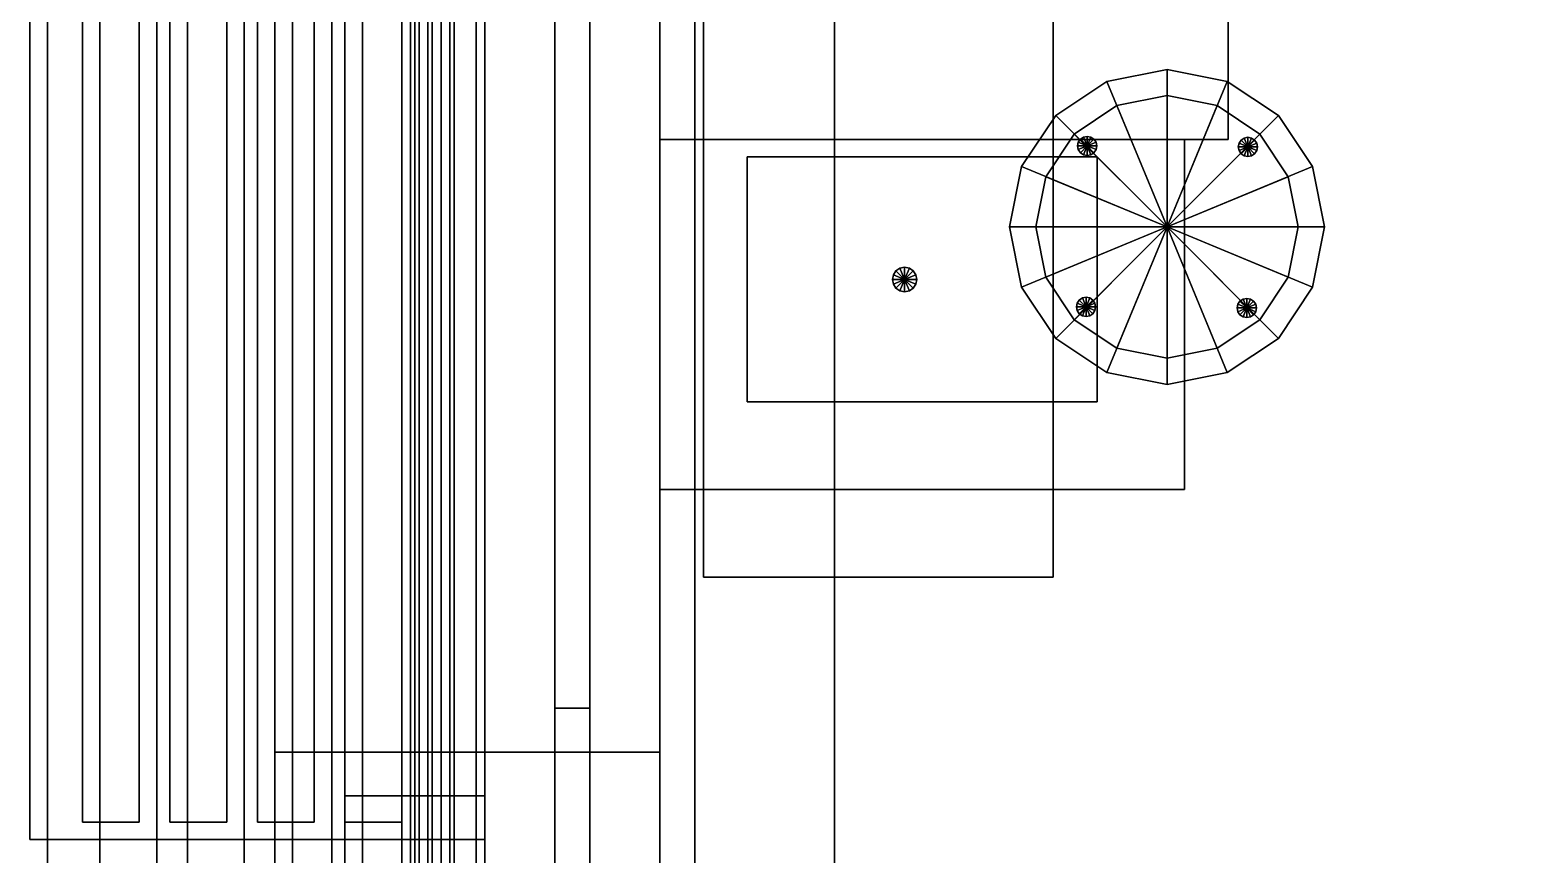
# Model space of a CAD drawing. Header units: millimetres. Extents: x -8000 to 18500, y -500 to 32500.
# Drawn here: x -520 to 1195, y 1882 to 2825 of the extents above; entities that cross this region are included whole.
import ezdxf

# ---------------------------------------------------------------- set-up
doc = ezdxf.new("R2010")
doc.units = ezdxf.units.MM
for name, color, linetype in [('3D-BARISTA-BAR', 7, 'Continuous'), ('3D-CANOPY', 7, 'Continuous'), ('3D-COLUMNS', 7, 'Continuous'), ('3D-FINISH', 7, 'Continuous'), ('3D-FURNITURE', 7, 'Continuous'), ('3D-GLAZING', 7, 'Continuous'), ('3D-LIGHTS', 7, 'Continuous'), ('3D-ROOF', 7, 'Continuous'), ('3D-SLABS', 7, 'Continuous'), ('3D-WALLS-EXTR', 7, 'Continuous')]:
    doc.layers.add(name, color=color, linetype=linetype)

msp = doc.modelspace()

# ---------------------------------------------------------------- linework, layer by layer
at = {"layer": '3D-BARISTA-BAR', "color": 7}
for points in [[(200, 2700, 600), (200, 3400, 600), (850, 3400, 600), (850, 2700, 600)], [(200, 2700, 600), (200, 2700, 1520), (200, 3400, 1520), (200, 3400, 600)], [(200, 2700, 1520), (850, 2700, 1520), (850, 3400, 1520), (200, 3400, 1520)], [(850, 2700, 600), (850, 3400, 600), (850, 3400, 1520), (850, 2700, 1520)], [(200, 2700, 600), (850, 2700, 600), (850, 2700, 1520), (200, 2700, 1520)], [(200, 2300, 600), (200, 2700, 600), (800, 2700, 600), (800, 2300, 600)], [(200, 2700, 600), (200, 2700, 1450), (800, 2700, 1450), (800, 2700, 600)], [(200, 2300, 600), (200, 2300, 1450), (200, 2700, 1450), (200, 2700, 600)], [(200, 2300, 1450), (800, 2300, 1450), (800, 2700, 1450), (200, 2700, 1450)], [(800, 2300, 600), (800, 2700, 600), (800, 2700, 1450), (800, 2300, 1450)], [(300, 2400, 1450), (300, 2680, 1450), (700, 2680, 1450), (700, 2400, 1450)], [(300, 2680, 1450), (300, 2680, 1470), (700, 2680, 1470), (700, 2680, 1450)], [(300, 2400, 1450), (300, 2400, 1470), (300, 2680, 1470), (300, 2680, 1450)], [(300, 2400, 1470), (700, 2400, 1470), (700, 2680, 1470), (300, 2680, 1470)], [(700, 2400, 1450), (700, 2680, 1450), (700, 2680, 1470), (700, 2400, 1470)], [(467.1, 2545.4, 1470), (466, 2540, 1470), (466, 2540, 1710), (467.1, 2545.4, 1710)], [(480, 2540, 1710), (467.1, 2545.4, 1710), (466, 2540, 1710), (480, 2540, 1710)], [(480, 2540, 1470), (466, 2540, 1470), (467.1, 2545.4, 1470), (480, 2540, 1470)], [(466, 2540, 1470), (467.1, 2534.6, 1470), (467.1, 2534.6, 1710), (466, 2540, 1710)], [(480, 2540, 1710), (466, 2540, 1710), (467.1, 2534.6, 1710), (480, 2540, 1710)], [(480, 2540, 1470), (467.1, 2534.6, 1470), (466, 2540, 1470), (480, 2540, 1470)], [(470.1, 2549.9, 1470), (467.1, 2545.4, 1470), (467.1, 2545.4, 1710), (470.1, 2549.9, 1710)], [(480, 2540, 1710), (470.1, 2549.9, 1710), (467.1, 2545.4, 1710), (480, 2540, 1710)], [(480, 2540, 1470), (467.1, 2545.4, 1470), (470.1, 2549.9, 1470), (480, 2540, 1470)], [(480, 2540, 1710), (467.1, 2534.6, 1710), (470.1, 2530.1, 1710), (480, 2540, 1710)], [(480, 2540, 1470), (470.1, 2530.1, 1470), (467.1, 2534.6, 1470), (480, 2540, 1470)], [(474.6, 2552.9, 1470), (470.1, 2549.9, 1470), (470.1, 2549.9, 1710), (474.6, 2552.9, 1710)], [(480, 2540, 1710), (474.6, 2552.9, 1710), (470.1, 2549.9, 1710), (480, 2540, 1710)], [(480, 2540, 1470), (470.1, 2549.9, 1470), (474.6, 2552.9, 1470), (480, 2540, 1470)], [(480, 2540, 1710), (470.1, 2530.1, 1710), (474.6, 2527.1, 1710), (480, 2540, 1710)], [(480, 2540, 1470), (474.6, 2527.1, 1470), (470.1, 2530.1, 1470), (480, 2540, 1470)], [(480, 2554, 1470), (474.6, 2552.9, 1470), (474.6, 2552.9, 1710), (480, 2554, 1710)], [(480, 2540, 1710), (480, 2554, 1710), (474.6, 2552.9, 1710), (480, 2540, 1710)], [(480, 2540, 1470), (474.6, 2552.9, 1470), (480, 2554, 1470), (480, 2540, 1470)], [(480, 2540, 1710), (474.6, 2527.1, 1710), (480, 2526, 1710), (480, 2540, 1710)], [(480, 2540, 1470), (480, 2526, 1470), (474.6, 2527.1, 1470), (480, 2540, 1470)], [(485.4, 2552.9, 1470), (480, 2554, 1470), (480, 2554, 1710), (485.4, 2552.9, 1710)], [(480, 2540, 1710), (485.4, 2552.9, 1710), (480, 2554, 1710), (480, 2540, 1710)], [(480, 2540, 1470), (480, 2554, 1470), (485.4, 2552.9, 1470), (480, 2540, 1470)], [(480, 2540, 1710), (489.9, 2549.9, 1710), (485.4, 2552.9, 1710), (480, 2540, 1710)], [(480, 2540, 1470), (485.4, 2552.9, 1470), (489.9, 2549.9, 1470), (480, 2540, 1470)], [(480, 2540, 1710), (492.9, 2545.4, 1710), (489.9, 2549.9, 1710), (480, 2540, 1710)], [(480, 2540, 1470), (489.9, 2549.9, 1470), (492.9, 2545.4, 1470), (480, 2540, 1470)], [(480, 2540, 1710), (494, 2540, 1710), (492.9, 2545.4, 1710), (480, 2540, 1710)], [(480, 2540, 1470), (492.9, 2545.4, 1470), (494, 2540, 1470), (480, 2540, 1470)], [(480, 2540, 1710), (480, 2526, 1710), (485.4, 2527.1, 1710), (480, 2540, 1710)], [(480, 2540, 1470), (485.4, 2527.1, 1470), (480, 2526, 1470), (480, 2540, 1470)], [(480, 2540, 1710), (485.4, 2527.1, 1710), (489.9, 2530.1, 1710), (480, 2540, 1710)], [(480, 2540, 1470), (489.9, 2530.1, 1470), (485.4, 2527.1, 1470), (480, 2540, 1470)], [(480, 2540, 1710), (489.9, 2530.1, 1710), (492.9, 2534.6, 1710), (480, 2540, 1710)], [(480, 2540, 1470), (492.9, 2534.6, 1470), (489.9, 2530.1, 1470), (480, 2540, 1470)], [(480, 2540, 1710), (492.9, 2534.6, 1710), (494, 2540, 1710), (480, 2540, 1710)], [(480, 2540, 1470), (494, 2540, 1470), (492.9, 2534.6, 1470), (480, 2540, 1470)], [(489.9, 2549.9, 1470), (485.4, 2552.9, 1470), (485.4, 2552.9, 1710), (489.9, 2549.9, 1710)], [(492.9, 2545.4, 1470), (489.9, 2549.9, 1470), (489.9, 2549.9, 1710), (492.9, 2545.4, 1710)], [(494, 2540, 1470), (492.9, 2545.4, 1470), (492.9, 2545.4, 1710), (494, 2540, 1710)], [(492.9, 2534.6, 1470), (494, 2540, 1470), (494, 2540, 1710), (492.9, 2534.6, 1710)], [(467.1, 2534.6, 1470), (470.1, 2530.1, 1470), (470.1, 2530.1, 1710), (467.1, 2534.6, 1710)], [(470.1, 2530.1, 1470), (474.6, 2527.1, 1470), (474.6, 2527.1, 1710), (470.1, 2530.1, 1710)], [(474.6, 2527.1, 1470), (480, 2526, 1470), (480, 2526, 1710), (474.6, 2527.1, 1710)], [(480, 2526, 1470), (485.4, 2527.1, 1470), (485.4, 2527.1, 1710), (480, 2526, 1710)], [(485.4, 2527.1, 1470), (489.9, 2530.1, 1470), (489.9, 2530.1, 1710), (485.4, 2527.1, 1710)], [(489.9, 2530.1, 1470), (492.9, 2534.6, 1470), (492.9, 2534.6, 1710), (489.9, 2530.1, 1710)], [(300, 2400, 1450), (700, 2400, 1450), (700, 2400, 1470), (300, 2400, 1470)], [(200, 2300, 600), (800, 2300, 600), (800, 2300, 1450), (200, 2300, 1450)]]:
    msp.add_3dface(points, dxfattribs=at)
at = {"layer": '3D-CANOPY', "color": 7}
for points in [[(-95, 0, 3750), (-95, 10000, 3750), (-80, 10000, 3750), (-80, 0, 3750)], [(-95, 0, 3750), (-95, 0, 3900), (-95, 10000, 3900), (-95, 10000, 3750)], [(-95, 0, 3900), (-80, 0, 3900), (-80, 10000, 3900), (-95, 10000, 3900)], [(-80, 0, 3700), (-80, 10000, 3700), (0, 10000, 3700), (0, 0, 3700)], [(-80, 0, 3700), (-80, 0, 3950), (-80, 10000, 3950), (-80, 10000, 3700)], [(-80, 0, 3950), (0, 0, 3950), (0, 10000, 3950), (-80, 10000, 3950)], [(-80, 0, 3750), (-80, 10000, 3750), (-80, 10000, 3900), (-80, 0, 3900)], [(0, 0, 3700), (0, 10000, 3700), (0, 10000, 3950), (0, 0, 3950)], [(-520, 1900, 6510), (-520, 8100, 6510), (0, 8100, 6510), (0, 1900, 6510)], [(-520, 1900, 6510), (-520, 1900, 6560), (-520, 8100, 6560), (-520, 8100, 6510)], [(-520, 1900, 6560), (0, 1900, 6560), (0, 8100, 6560), (-520, 8100, 6560)], [(0, 1900, 6510), (0, 8100, 6510), (0, 8100, 6560), (0, 1900, 6560)], [(-460, 1920, 6520), (-460, 8080, 6520), (-395, 8080, 6520), (-395, 1920, 6520)], [(-460, 1920, 6520), (-460, 1920, 6550), (-460, 8080, 6550), (-460, 8080, 6520)], [(-460, 1920, 6550), (-395, 1920, 6550), (-395, 8080, 6550), (-460, 8080, 6550)], [(-395, 1920, 6520), (-395, 8080, 6520), (-395, 8080, 6550), (-395, 1920, 6550)], [(-360, 1920, 6520), (-360, 8080, 6520), (-295, 8080, 6520), (-295, 1920, 6520)], [(-360, 1920, 6520), (-360, 1920, 6550), (-360, 8080, 6550), (-360, 8080, 6520)], [(-360, 1920, 6550), (-295, 1920, 6550), (-295, 8080, 6550), (-360, 8080, 6550)], [(-295, 1920, 6520), (-295, 8080, 6520), (-295, 8080, 6550), (-295, 1920, 6550)], [(-260, 1920, 6520), (-260, 8080, 6520), (-195, 8080, 6520), (-195, 1920, 6520)], [(-260, 1920, 6520), (-260, 1920, 6550), (-260, 8080, 6550), (-260, 8080, 6520)], [(-260, 1920, 6550), (-195, 1920, 6550), (-195, 8080, 6550), (-260, 8080, 6550)], [(-195, 1920, 6520), (-195, 8080, 6520), (-195, 8080, 6550), (-195, 1920, 6550)], [(-160, 1920, 6520), (-160, 8080, 6520), (-95, 8080, 6520), (-95, 1920, 6520)], [(-160, 1920, 6520), (-160, 1920, 6550), (-160, 8080, 6550), (-160, 8080, 6520)], [(-160, 1920, 6550), (-95, 1920, 6550), (-95, 8080, 6550), (-160, 8080, 6550)], [(-95, 1920, 6520), (-95, 8080, 6520), (-95, 8080, 6550), (-95, 1920, 6550)], [(-500, 1120, 3310), (-500, 4280, 3310), (0, 4280, 3310), (0, 1120, 3310)], [(-500, 1120, 3310), (-500, 1120, 3355), (-500, 4280, 3355), (-500, 4280, 3310)], [(-500, 1120, 3355), (0, 1120, 3355), (0, 4280, 3355), (-500, 4280, 3355)], [(0, 1120, 3310), (0, 4280, 3310), (0, 4280, 3355), (0, 1120, 3355)], [(-440, 1130, 3320), (-440, 4270, 3320), (-375, 4270, 3320), (-375, 1130, 3320)], [(-440, 1130, 3320), (-440, 1130, 3350), (-440, 4270, 3350), (-440, 4270, 3320)], [(-440, 1130, 3350), (-375, 1130, 3350), (-375, 4270, 3350), (-440, 4270, 3350)], [(-375, 1130, 3320), (-375, 4270, 3320), (-375, 4270, 3350), (-375, 1130, 3350)], [(-340, 1130, 3320), (-340, 4270, 3320), (-275, 4270, 3320), (-275, 1130, 3320)], [(-340, 1130, 3320), (-340, 1130, 3350), (-340, 4270, 3350), (-340, 4270, 3320)], [(-340, 1130, 3350), (-275, 1130, 3350), (-275, 4270, 3350), (-340, 4270, 3350)], [(-275, 1130, 3320), (-275, 4270, 3320), (-275, 4270, 3350), (-275, 1130, 3350)], [(-240, 1130, 3320), (-240, 4270, 3320), (-175, 4270, 3320), (-175, 1130, 3320)], [(-240, 1130, 3320), (-240, 1130, 3350), (-240, 4270, 3350), (-240, 4270, 3320)], [(-240, 1130, 3350), (-175, 1130, 3350), (-175, 4270, 3350), (-240, 4270, 3350)], [(-175, 1130, 3320), (-175, 4270, 3320), (-175, 4270, 3350), (-175, 1130, 3350)], [(-140, 1130, 3320), (-140, 4270, 3320), (-75, 4270, 3320), (-75, 1130, 3320)], [(-140, 1130, 3320), (-140, 1130, 3350), (-140, 4270, 3350), (-140, 4270, 3320)], [(-140, 1130, 3350), (-75, 1130, 3350), (-75, 4270, 3350), (-140, 4270, 3350)], [(-75, 1130, 3320), (-75, 4270, 3320), (-75, 4270, 3350), (-75, 1130, 3350)], [(-460, 1920, 6520), (-395, 1920, 6520), (-395, 1920, 6550), (-460, 1920, 6550)], [(-360, 1920, 6520), (-295, 1920, 6520), (-295, 1920, 6550), (-360, 1920, 6550)], [(-260, 1920, 6520), (-195, 1920, 6520), (-195, 1920, 6550), (-260, 1920, 6550)], [(-160, 1920, 6520), (-95, 1920, 6520), (-95, 1920, 6550), (-160, 1920, 6550)], [(-520, 1900, 6510), (0, 1900, 6510), (0, 1900, 6560), (-520, 1900, 6560)]]:
    msp.add_3dface(points, dxfattribs=at)
at = {"layer": '3D-COLUMNS', "color": 7}
for points in [[(0, 0, 3600), (0, 10000, 3600), (400, 10000, 3600), (400, 0, 3600)], [(0, 0, 3600), (0, 0, 3800), (0, 10000, 3800), (0, 10000, 3600)], [(0, 0, 3800), (400, 0, 3800), (400, 10000, 3800), (0, 10000, 3800)], [(400, 0, 3600), (400, 10000, 3600), (400, 10000, 3800), (400, 0, 3800)]]:
    msp.add_3dface(points, dxfattribs=at)
at = {"layer": '3D-FINISH', "color": 7}
for points in [[(200, 200, 590), (200, 9800, 590), (9800, 9800, 590), (9800, 200, 590)], [(200, 200, 590), (200, 200, 600), (200, 9800, 600), (200, 9800, 590)], [(200, 200, 600), (9800, 200, 600), (9800, 9800, 600), (200, 9800, 600)], [(200, 200, 3990), (200, 9800, 3990), (9800, 9800, 3990), (9800, 200, 3990)], [(200, 200, 3990), (200, 200, 4000), (200, 9800, 4000), (200, 9800, 3990)], [(200, 200, 4000), (9800, 200, 4000), (9800, 9800, 4000), (200, 9800, 4000)]]:
    msp.add_3dface(points, dxfattribs=at)
at = {"layer": '3D-FURNITURE', "color": 7}
for points in [[(250, 2200, 4710), (250, 6000, 4710), (650, 6000, 4710), (650, 2200, 4710)], [(250, 2200, 4710), (250, 2200, 4755), (250, 6000, 4755), (250, 6000, 4710)], [(250, 2200, 4755), (650, 2200, 4755), (650, 6000, 4755), (250, 6000, 4755)], [(650, 2200, 4710), (650, 6000, 4710), (650, 6000, 4755), (650, 2200, 4755)], [(780, 2780, 4650), (711.1, 2766.3, 4650), (711.1, 2766.3, 4695), (780, 2780, 4695)], [(780, 2600, 4695), (780, 2780, 4695), (711.1, 2766.3, 4695), (780, 2600, 4695)], [(780, 2600, 4650), (711.1, 2766.3, 4650), (780, 2780, 4650), (780, 2600, 4650)], [(848.9, 2766.3, 4650), (780, 2780, 4650), (780, 2780, 4695), (848.9, 2766.3, 4695)], [(780, 2600, 4695), (848.9, 2766.3, 4695), (780, 2780, 4695), (780, 2600, 4695)], [(780, 2600, 4650), (780, 2780, 4650), (848.9, 2766.3, 4650), (780, 2600, 4650)], [(711.1, 2766.3, 4650), (652.7, 2727.3, 4650), (652.7, 2727.3, 4695), (711.1, 2766.3, 4695)], [(780, 2600, 4695), (711.1, 2766.3, 4695), (652.7, 2727.3, 4695), (780, 2600, 4695)], [(780, 2600, 4650), (652.7, 2727.3, 4650), (711.1, 2766.3, 4650), (780, 2600, 4650)], [(780, 2600, 4695), (907.3, 2727.3, 4695), (848.9, 2766.3, 4695), (780, 2600, 4695)], [(780, 2600, 4650), (848.9, 2766.3, 4650), (907.3, 2727.3, 4650), (780, 2600, 4650)], [(907.3, 2727.3, 4650), (848.9, 2766.3, 4650), (848.9, 2766.3, 4695), (907.3, 2727.3, 4695)], [(780, 2750, 4260), (722.6, 2738.6, 4260), (722.6, 2738.6, 4275), (780, 2750, 4275)], [(780, 2600, 4275), (780, 2750, 4275), (722.6, 2738.6, 4275), (780, 2600, 4275)], [(780, 2600, 4260), (722.6, 2738.6, 4260), (780, 2750, 4260), (780, 2600, 4260)], [(837.4, 2738.6, 4260), (780, 2750, 4260), (780, 2750, 4275), (837.4, 2738.6, 4275)], [(780, 2600, 4275), (837.4, 2738.6, 4275), (780, 2750, 4275), (780, 2600, 4275)], [(780, 2600, 4260), (780, 2750, 4260), (837.4, 2738.6, 4260), (780, 2600, 4260)], [(652.7, 2727.3, 4650), (613.7, 2668.9, 4650), (613.7, 2668.9, 4695), (652.7, 2727.3, 4695)], [(780, 2600, 4695), (652.7, 2727.3, 4695), (613.7, 2668.9, 4695), (780, 2600, 4695)], [(780, 2600, 4650), (613.7, 2668.9, 4650), (652.7, 2727.3, 4650), (780, 2600, 4650)], [(722.6, 2738.6, 4260), (673.9, 2706.1, 4260), (673.9, 2706.1, 4275), (722.6, 2738.6, 4275)], [(780, 2600, 4275), (722.6, 2738.6, 4275), (673.9, 2706.1, 4275), (780, 2600, 4275)], [(780, 2600, 4260), (673.9, 2706.1, 4260), (722.6, 2738.6, 4260), (780, 2600, 4260)], [(780, 2600, 4275), (886.1, 2706.1, 4275), (837.4, 2738.6, 4275), (780, 2600, 4275)], [(780, 2600, 4260), (837.4, 2738.6, 4260), (886.1, 2706.1, 4260), (780, 2600, 4260)], [(780, 2600, 4695), (946.3, 2668.9, 4695), (907.3, 2727.3, 4695), (780, 2600, 4695)], [(780, 2600, 4650), (907.3, 2727.3, 4650), (946.3, 2668.9, 4650), (780, 2600, 4650)], [(886.1, 2706.1, 4260), (837.4, 2738.6, 4260), (837.4, 2738.6, 4275), (886.1, 2706.1, 4275)], [(946.3, 2668.9, 4650), (907.3, 2727.3, 4650), (907.3, 2727.3, 4695), (946.3, 2668.9, 4695)], [(673.9, 2706.1, 4260), (641.4, 2657.4, 4260), (641.4, 2657.4, 4275), (673.9, 2706.1, 4275)], [(780, 2600, 4275), (673.9, 2706.1, 4275), (641.4, 2657.4, 4275), (780, 2600, 4275)], [(780, 2600, 4260), (641.4, 2657.4, 4260), (673.9, 2706.1, 4260), (780, 2600, 4260)], [(678.5, 2696.7, 4000), (677.6, 2692.5, 4000), (677.6, 2692.5, 4650), (678.5, 2696.7, 4650)], [(688.6, 2692.5, 4650), (678.5, 2696.7, 4650), (677.6, 2692.5, 4650), (688.6, 2692.5, 4650)], [(688.6, 2692.5, 4000), (677.6, 2692.5, 4000), (678.5, 2696.7, 4000), (688.6, 2692.5, 4000)], [(680.9, 2700.3, 4000), (678.5, 2696.7, 4000), (678.5, 2696.7, 4650), (680.9, 2700.3, 4650)], [(688.6, 2692.5, 4650), (680.9, 2700.3, 4650), (678.5, 2696.7, 4650), (688.6, 2692.5, 4650)], [(688.6, 2692.5, 4000), (678.5, 2696.7, 4000), (680.9, 2700.3, 4000), (688.6, 2692.5, 4000)], [(684.4, 2702.7, 4000), (680.9, 2700.3, 4000), (680.9, 2700.3, 4650), (684.4, 2702.7, 4650)], [(688.6, 2692.5, 4650), (684.4, 2702.7, 4650), (680.9, 2700.3, 4650), (688.6, 2692.5, 4650)], [(688.6, 2692.5, 4000), (680.9, 2700.3, 4000), (684.4, 2702.7, 4000), (688.6, 2692.5, 4000)], [(688.6, 2703.5, 4000), (684.4, 2702.7, 4000), (684.4, 2702.7, 4650), (688.6, 2703.5, 4650)], [(688.6, 2692.5, 4650), (688.6, 2703.5, 4650), (684.4, 2702.7, 4650), (688.6, 2692.5, 4650)], [(688.6, 2692.5, 4000), (684.4, 2702.7, 4000), (688.6, 2703.5, 4000), (688.6, 2692.5, 4000)], [(692.9, 2702.7, 4000), (688.6, 2703.5, 4000), (688.6, 2703.5, 4650), (692.9, 2702.7, 4650)], [(688.6, 2692.5, 4650), (692.9, 2702.7, 4650), (688.6, 2703.5, 4650), (688.6, 2692.5, 4650)], [(688.6, 2692.5, 4000), (688.6, 2703.5, 4000), (692.9, 2702.7, 4000), (688.6, 2692.5, 4000)], [(688.6, 2692.5, 4650), (696.4, 2700.3, 4650), (692.9, 2702.7, 4650), (688.6, 2692.5, 4650)], [(688.6, 2692.5, 4000), (692.9, 2702.7, 4000), (696.4, 2700.3, 4000), (688.6, 2692.5, 4000)], [(688.6, 2692.5, 4650), (698.8, 2696.7, 4650), (696.4, 2700.3, 4650), (688.6, 2692.5, 4650)], [(688.6, 2692.5, 4000), (696.4, 2700.3, 4000), (698.8, 2696.7, 4000), (688.6, 2692.5, 4000)], [(688.6, 2692.5, 4650), (699.6, 2692.5, 4650), (698.8, 2696.7, 4650), (688.6, 2692.5, 4650)], [(688.6, 2692.5, 4000), (698.8, 2696.7, 4000), (699.6, 2692.5, 4000), (688.6, 2692.5, 4000)], [(696.4, 2700.3, 4000), (692.9, 2702.7, 4000), (692.9, 2702.7, 4650), (696.4, 2700.3, 4650)], [(698.8, 2696.7, 4000), (696.4, 2700.3, 4000), (696.4, 2700.3, 4650), (698.8, 2696.7, 4650)], [(699.6, 2692.5, 4000), (698.8, 2696.7, 4000), (698.8, 2696.7, 4650), (699.6, 2692.5, 4650)], [(780, 2600, 4275), (918.6, 2657.4, 4275), (886.1, 2706.1, 4275), (780, 2600, 4275)], [(780, 2600, 4260), (886.1, 2706.1, 4260), (918.6, 2657.4, 4260), (780, 2600, 4260)], [(862.3, 2695.6, 4000), (861.4, 2691.4, 4000), (861.4, 2691.4, 4650), (862.3, 2695.6, 4650)], [(872.4, 2691.4, 4650), (862.3, 2695.6, 4650), (861.4, 2691.4, 4650), (872.4, 2691.4, 4650)], [(872.4, 2691.4, 4000), (861.4, 2691.4, 4000), (862.3, 2695.6, 4000), (872.4, 2691.4, 4000)], [(864.6, 2699.2, 4000), (862.3, 2695.6, 4000), (862.3, 2695.6, 4650), (864.6, 2699.2, 4650)], [(872.4, 2691.4, 4650), (864.6, 2699.2, 4650), (862.3, 2695.6, 4650), (872.4, 2691.4, 4650)], [(872.4, 2691.4, 4000), (862.3, 2695.6, 4000), (864.6, 2699.2, 4000), (872.4, 2691.4, 4000)], [(868.2, 2701.6, 4000), (864.6, 2699.2, 4000), (864.6, 2699.2, 4650), (868.2, 2701.6, 4650)], [(872.4, 2691.4, 4650), (868.2, 2701.6, 4650), (864.6, 2699.2, 4650), (872.4, 2691.4, 4650)], [(872.4, 2691.4, 4000), (864.6, 2699.2, 4000), (868.2, 2701.6, 4000), (872.4, 2691.4, 4000)], [(872.4, 2702.4, 4000), (868.2, 2701.6, 4000), (868.2, 2701.6, 4650), (872.4, 2702.4, 4650)], [(872.4, 2691.4, 4650), (872.4, 2702.4, 4650), (868.2, 2701.6, 4650), (872.4, 2691.4, 4650)], [(872.4, 2691.4, 4000), (868.2, 2701.6, 4000), (872.4, 2702.4, 4000), (872.4, 2691.4, 4000)], [(876.6, 2701.6, 4000), (872.4, 2702.4, 4000), (872.4, 2702.4, 4650), (876.6, 2701.6, 4650)], [(872.4, 2691.4, 4650), (876.6, 2701.6, 4650), (872.4, 2702.4, 4650), (872.4, 2691.4, 4650)], [(872.4, 2691.4, 4000), (872.4, 2702.4, 4000), (876.6, 2701.6, 4000), (872.4, 2691.4, 4000)], [(872.4, 2691.4, 4650), (880.2, 2699.2, 4650), (876.6, 2701.6, 4650), (872.4, 2691.4, 4650)], [(872.4, 2691.4, 4000), (876.6, 2701.6, 4000), (880.2, 2699.2, 4000), (872.4, 2691.4, 4000)], [(872.4, 2691.4, 4650), (882.6, 2695.6, 4650), (880.2, 2699.2, 4650), (872.4, 2691.4, 4650)], [(872.4, 2691.4, 4000), (880.2, 2699.2, 4000), (882.6, 2695.6, 4000), (872.4, 2691.4, 4000)], [(872.4, 2691.4, 4650), (883.4, 2691.4, 4650), (882.6, 2695.6, 4650), (872.4, 2691.4, 4650)], [(872.4, 2691.4, 4000), (882.6, 2695.6, 4000), (883.4, 2691.4, 4000), (872.4, 2691.4, 4000)], [(880.2, 2699.2, 4000), (876.6, 2701.6, 4000), (876.6, 2701.6, 4650), (880.2, 2699.2, 4650)], [(882.6, 2695.6, 4000), (880.2, 2699.2, 4000), (880.2, 2699.2, 4650), (882.6, 2695.6, 4650)], [(883.4, 2691.4, 4000), (882.6, 2695.6, 4000), (882.6, 2695.6, 4650), (883.4, 2691.4, 4650)], [(918.6, 2657.4, 4260), (886.1, 2706.1, 4260), (886.1, 2706.1, 4275), (918.6, 2657.4, 4275)], [(677.6, 2692.5, 4000), (678.5, 2688.3, 4000), (678.5, 2688.3, 4650), (677.6, 2692.5, 4650)], [(688.6, 2692.5, 4650), (677.6, 2692.5, 4650), (678.5, 2688.3, 4650), (688.6, 2692.5, 4650)], [(688.6, 2692.5, 4000), (678.5, 2688.3, 4000), (677.6, 2692.5, 4000), (688.6, 2692.5, 4000)], [(688.6, 2692.5, 4650), (678.5, 2688.3, 4650), (680.9, 2684.7, 4650), (688.6, 2692.5, 4650)], [(688.6, 2692.5, 4000), (680.9, 2684.7, 4000), (678.5, 2688.3, 4000), (688.6, 2692.5, 4000)], [(678.5, 2688.3, 4000), (680.9, 2684.7, 4000), (680.9, 2684.7, 4650), (678.5, 2688.3, 4650)], [(688.6, 2692.5, 4650), (680.9, 2684.7, 4650), (684.4, 2682.3, 4650), (688.6, 2692.5, 4650)], [(688.6, 2692.5, 4000), (684.4, 2682.3, 4000), (680.9, 2684.7, 4000), (688.6, 2692.5, 4000)], [(680.9, 2684.7, 4000), (684.4, 2682.3, 4000), (684.4, 2682.3, 4650), (680.9, 2684.7, 4650)], [(688.6, 2692.5, 4650), (684.4, 2682.3, 4650), (688.6, 2681.5, 4650), (688.6, 2692.5, 4650)], [(688.6, 2692.5, 4000), (688.6, 2681.5, 4000), (684.4, 2682.3, 4000), (688.6, 2692.5, 4000)], [(684.4, 2682.3, 4000), (688.6, 2681.5, 4000), (688.6, 2681.5, 4650), (684.4, 2682.3, 4650)], [(688.6, 2692.5, 4650), (688.6, 2681.5, 4650), (692.9, 2682.3, 4650), (688.6, 2692.5, 4650)], [(688.6, 2692.5, 4000), (692.9, 2682.3, 4000), (688.6, 2681.5, 4000), (688.6, 2692.5, 4000)], [(688.6, 2692.5, 4650), (692.9, 2682.3, 4650), (696.4, 2684.7, 4650), (688.6, 2692.5, 4650)], [(688.6, 2692.5, 4000), (696.4, 2684.7, 4000), (692.9, 2682.3, 4000), (688.6, 2692.5, 4000)], [(688.6, 2692.5, 4650), (696.4, 2684.7, 4650), (698.8, 2688.3, 4650), (688.6, 2692.5, 4650)], [(688.6, 2692.5, 4000), (698.8, 2688.3, 4000), (696.4, 2684.7, 4000), (688.6, 2692.5, 4000)], [(688.6, 2692.5, 4650), (698.8, 2688.3, 4650), (699.6, 2692.5, 4650), (688.6, 2692.5, 4650)], [(688.6, 2692.5, 4000), (699.6, 2692.5, 4000), (698.8, 2688.3, 4000), (688.6, 2692.5, 4000)], [(688.6, 2681.5, 4000), (692.9, 2682.3, 4000), (692.9, 2682.3, 4650), (688.6, 2681.5, 4650)], [(692.9, 2682.3, 4000), (696.4, 2684.7, 4000), (696.4, 2684.7, 4650), (692.9, 2682.3, 4650)], [(696.4, 2684.7, 4000), (698.8, 2688.3, 4000), (698.8, 2688.3, 4650), (696.4, 2684.7, 4650)], [(698.8, 2688.3, 4000), (699.6, 2692.5, 4000), (699.6, 2692.5, 4650), (698.8, 2688.3, 4650)], [(861.4, 2691.4, 4000), (862.3, 2687.2, 4000), (862.3, 2687.2, 4650), (861.4, 2691.4, 4650)], [(872.4, 2691.4, 4650), (861.4, 2691.4, 4650), (862.3, 2687.2, 4650), (872.4, 2691.4, 4650)], [(872.4, 2691.4, 4000), (862.3, 2687.2, 4000), (861.4, 2691.4, 4000), (872.4, 2691.4, 4000)], [(872.4, 2691.4, 4650), (862.3, 2687.2, 4650), (864.6, 2683.6, 4650), (872.4, 2691.4, 4650)], [(872.4, 2691.4, 4000), (864.6, 2683.6, 4000), (862.3, 2687.2, 4000), (872.4, 2691.4, 4000)], [(862.3, 2687.2, 4000), (864.6, 2683.6, 4000), (864.6, 2683.6, 4650), (862.3, 2687.2, 4650)], [(872.4, 2691.4, 4650), (864.6, 2683.6, 4650), (868.2, 2681.3, 4650), (872.4, 2691.4, 4650)], [(872.4, 2691.4, 4000), (868.2, 2681.3, 4000), (864.6, 2683.6, 4000), (872.4, 2691.4, 4000)], [(864.6, 2683.6, 4000), (868.2, 2681.3, 4000), (868.2, 2681.3, 4650), (864.6, 2683.6, 4650)], [(872.4, 2691.4, 4650), (868.2, 2681.3, 4650), (872.4, 2680.4, 4650), (872.4, 2691.4, 4650)], [(872.4, 2691.4, 4000), (872.4, 2680.4, 4000), (868.2, 2681.3, 4000), (872.4, 2691.4, 4000)], [(868.2, 2681.3, 4000), (872.4, 2680.4, 4000), (872.4, 2680.4, 4650), (868.2, 2681.3, 4650)], [(872.4, 2691.4, 4650), (872.4, 2680.4, 4650), (876.6, 2681.3, 4650), (872.4, 2691.4, 4650)], [(872.4, 2691.4, 4000), (876.6, 2681.3, 4000), (872.4, 2680.4, 4000), (872.4, 2691.4, 4000)], [(872.4, 2691.4, 4650), (876.6, 2681.3, 4650), (880.2, 2683.6, 4650), (872.4, 2691.4, 4650)], [(872.4, 2691.4, 4000), (880.2, 2683.6, 4000), (876.6, 2681.3, 4000), (872.4, 2691.4, 4000)], [(872.4, 2691.4, 4650), (880.2, 2683.6, 4650), (882.6, 2687.2, 4650), (872.4, 2691.4, 4650)], [(872.4, 2691.4, 4000), (882.6, 2687.2, 4000), (880.2, 2683.6, 4000), (872.4, 2691.4, 4000)], [(872.4, 2691.4, 4650), (882.6, 2687.2, 4650), (883.4, 2691.4, 4650), (872.4, 2691.4, 4650)], [(872.4, 2691.4, 4000), (883.4, 2691.4, 4000), (882.6, 2687.2, 4000), (872.4, 2691.4, 4000)], [(872.4, 2680.4, 4000), (876.6, 2681.3, 4000), (876.6, 2681.3, 4650), (872.4, 2680.4, 4650)], [(876.6, 2681.3, 4000), (880.2, 2683.6, 4000), (880.2, 2683.6, 4650), (876.6, 2681.3, 4650)], [(880.2, 2683.6, 4000), (882.6, 2687.2, 4000), (882.6, 2687.2, 4650), (880.2, 2683.6, 4650)], [(882.6, 2687.2, 4000), (883.4, 2691.4, 4000), (883.4, 2691.4, 4650), (882.6, 2687.2, 4650)], [(613.7, 2668.9, 4650), (600, 2600, 4650), (600, 2600, 4695), (613.7, 2668.9, 4695)], [(780, 2600, 4695), (613.7, 2668.9, 4695), (600, 2600, 4695), (780, 2600, 4695)], [(780, 2600, 4650), (600, 2600, 4650), (613.7, 2668.9, 4650), (780, 2600, 4650)], [(780, 2600, 4695), (960, 2600, 4695), (946.3, 2668.9, 4695), (780, 2600, 4695)], [(780, 2600, 4650), (946.3, 2668.9, 4650), (960, 2600, 4650), (780, 2600, 4650)], [(960, 2600, 4650), (946.3, 2668.9, 4650), (946.3, 2668.9, 4695), (960, 2600, 4695)], [(641.4, 2657.4, 4260), (630, 2600, 4260), (630, 2600, 4275), (641.4, 2657.4, 4275)], [(780, 2600, 4275), (641.4, 2657.4, 4275), (630, 2600, 4275), (780, 2600, 4275)], [(780, 2600, 4260), (630, 2600, 4260), (641.4, 2657.4, 4260), (780, 2600, 4260)], [(780, 2600, 4275), (930, 2600, 4275), (918.6, 2657.4, 4275), (780, 2600, 4275)], [(780, 2600, 4260), (918.6, 2657.4, 4260), (930, 2600, 4260), (780, 2600, 4260)], [(930, 2600, 4260), (918.6, 2657.4, 4260), (918.6, 2657.4, 4275), (930, 2600, 4275)], [(600, 2600, 4650), (613.7, 2531.1, 4650), (613.7, 2531.1, 4695), (600, 2600, 4695)], [(780, 2600, 4695), (600, 2600, 4695), (613.7, 2531.1, 4695), (780, 2600, 4695)], [(780, 2600, 4650), (613.7, 2531.1, 4650), (600, 2600, 4650), (780, 2600, 4650)], [(780, 2600, 4695), (613.7, 2531.1, 4695), (652.7, 2472.7, 4695), (780, 2600, 4695)], [(780, 2600, 4650), (652.7, 2472.7, 4650), (613.7, 2531.1, 4650), (780, 2600, 4650)], [(630, 2600, 4260), (641.4, 2542.6, 4260), (641.4, 2542.6, 4275), (630, 2600, 4275)], [(780, 2600, 4275), (630, 2600, 4275), (641.4, 2542.6, 4275), (780, 2600, 4275)], [(780, 2600, 4260), (641.4, 2542.6, 4260), (630, 2600, 4260), (780, 2600, 4260)], [(780, 2600, 4275), (641.4, 2542.6, 4275), (673.9, 2493.9, 4275), (780, 2600, 4275)], [(780, 2600, 4260), (673.9, 2493.9, 4260), (641.4, 2542.6, 4260), (780, 2600, 4260)], [(780, 2600, 4695), (652.7, 2472.7, 4695), (711.1, 2433.7, 4695), (780, 2600, 4695)], [(780, 2600, 4650), (711.1, 2433.7, 4650), (652.7, 2472.7, 4650), (780, 2600, 4650)], [(780, 2600, 4275), (673.9, 2493.9, 4275), (722.6, 2461.4, 4275), (780, 2600, 4275)], [(780, 2600, 4260), (722.6, 2461.4, 4260), (673.9, 2493.9, 4260), (780, 2600, 4260)], [(780, 2600, 4695), (711.1, 2433.7, 4695), (780, 2420, 4695), (780, 2600, 4695)], [(780, 2600, 4650), (780, 2420, 4650), (711.1, 2433.7, 4650), (780, 2600, 4650)], [(780, 2600, 4275), (722.6, 2461.4, 4275), (780, 2450, 4275), (780, 2600, 4275)], [(780, 2600, 4260), (780, 2450, 4260), (722.6, 2461.4, 4260), (780, 2600, 4260)], [(780, 2600, 4275), (780, 2450, 4275), (837.4, 2461.4, 4275), (780, 2600, 4275)], [(780, 2600, 4260), (837.4, 2461.4, 4260), (780, 2450, 4260), (780, 2600, 4260)], [(780, 2600, 4275), (837.4, 2461.4, 4275), (886.1, 2493.9, 4275), (780, 2600, 4275)], [(780, 2600, 4260), (886.1, 2493.9, 4260), (837.4, 2461.4, 4260), (780, 2600, 4260)], [(780, 2600, 4275), (886.1, 2493.9, 4275), (918.6, 2542.6, 4275), (780, 2600, 4275)], [(780, 2600, 4260), (918.6, 2542.6, 4260), (886.1, 2493.9, 4260), (780, 2600, 4260)], [(780, 2600, 4275), (918.6, 2542.6, 4275), (930, 2600, 4275), (780, 2600, 4275)], [(780, 2600, 4260), (930, 2600, 4260), (918.6, 2542.6, 4260), (780, 2600, 4260)], [(780, 2600, 4695), (780, 2420, 4695), (848.9, 2433.7, 4695), (780, 2600, 4695)], [(780, 2600, 4650), (848.9, 2433.7, 4650), (780, 2420, 4650), (780, 2600, 4650)], [(780, 2600, 4695), (848.9, 2433.7, 4695), (907.3, 2472.7, 4695), (780, 2600, 4695)], [(780, 2600, 4650), (907.3, 2472.7, 4650), (848.9, 2433.7, 4650), (780, 2600, 4650)], [(780, 2600, 4695), (907.3, 2472.7, 4695), (946.3, 2531.1, 4695), (780, 2600, 4695)], [(780, 2600, 4650), (946.3, 2531.1, 4650), (907.3, 2472.7, 4650), (780, 2600, 4650)], [(780, 2600, 4695), (946.3, 2531.1, 4695), (960, 2600, 4695), (780, 2600, 4695)], [(780, 2600, 4650), (960, 2600, 4650), (946.3, 2531.1, 4650), (780, 2600, 4650)], [(918.6, 2542.6, 4260), (930, 2600, 4260), (930, 2600, 4275), (918.6, 2542.6, 4275)], [(946.3, 2531.1, 4650), (960, 2600, 4650), (960, 2600, 4695), (946.3, 2531.1, 4695)], [(641.4, 2542.6, 4260), (673.9, 2493.9, 4260), (673.9, 2493.9, 4275), (641.4, 2542.6, 4275)], [(886.1, 2493.9, 4260), (918.6, 2542.6, 4260), (918.6, 2542.6, 4275), (886.1, 2493.9, 4275)], [(613.7, 2531.1, 4650), (652.7, 2472.7, 4650), (652.7, 2472.7, 4695), (613.7, 2531.1, 4695)], [(907.3, 2472.7, 4650), (946.3, 2531.1, 4650), (946.3, 2531.1, 4695), (907.3, 2472.7, 4695)], [(677.3, 2512.9, 4000), (676.4, 2508.7, 4000), (676.4, 2508.7, 4650), (677.3, 2512.9, 4650)], [(687.4, 2508.7, 4650), (677.3, 2512.9, 4650), (676.4, 2508.7, 4650), (687.4, 2508.7, 4650)], [(687.4, 2508.7, 4000), (676.4, 2508.7, 4000), (677.3, 2512.9, 4000), (687.4, 2508.7, 4000)], [(676.4, 2508.7, 4000), (677.3, 2504.5, 4000), (677.3, 2504.5, 4650), (676.4, 2508.7, 4650)], [(687.4, 2508.7, 4650), (676.4, 2508.7, 4650), (677.3, 2504.5, 4650), (687.4, 2508.7, 4650)], [(687.4, 2508.7, 4000), (677.3, 2504.5, 4000), (676.4, 2508.7, 4000), (687.4, 2508.7, 4000)], [(679.7, 2516.5, 4000), (677.3, 2512.9, 4000), (677.3, 2512.9, 4650), (679.7, 2516.5, 4650)], [(687.4, 2508.7, 4650), (679.7, 2516.5, 4650), (677.3, 2512.9, 4650), (687.4, 2508.7, 4650)], [(687.4, 2508.7, 4000), (677.3, 2512.9, 4000), (679.7, 2516.5, 4000), (687.4, 2508.7, 4000)], [(687.4, 2508.7, 4650), (677.3, 2504.5, 4650), (679.7, 2500.9, 4650), (687.4, 2508.7, 4650)], [(687.4, 2508.7, 4000), (679.7, 2500.9, 4000), (677.3, 2504.5, 4000), (687.4, 2508.7, 4000)], [(677.3, 2504.5, 4000), (679.7, 2500.9, 4000), (679.7, 2500.9, 4650), (677.3, 2504.5, 4650)], [(683.2, 2518.9, 4000), (679.7, 2516.5, 4000), (679.7, 2516.5, 4650), (683.2, 2518.9, 4650)], [(687.4, 2508.7, 4650), (683.2, 2518.9, 4650), (679.7, 2516.5, 4650), (687.4, 2508.7, 4650)], [(687.4, 2508.7, 4000), (679.7, 2516.5, 4000), (683.2, 2518.9, 4000), (687.4, 2508.7, 4000)], [(687.4, 2508.7, 4650), (679.7, 2500.9, 4650), (683.2, 2498.6, 4650), (687.4, 2508.7, 4650)], [(687.4, 2508.7, 4000), (683.2, 2498.6, 4000), (679.7, 2500.9, 4000), (687.4, 2508.7, 4000)], [(687.4, 2519.7, 4000), (683.2, 2518.9, 4000), (683.2, 2518.9, 4650), (687.4, 2519.7, 4650)], [(687.4, 2508.7, 4650), (687.4, 2519.7, 4650), (683.2, 2518.9, 4650), (687.4, 2508.7, 4650)], [(687.4, 2508.7, 4000), (683.2, 2518.9, 4000), (687.4, 2519.7, 4000), (687.4, 2508.7, 4000)], [(687.4, 2508.7, 4650), (683.2, 2498.6, 4650), (687.4, 2497.7, 4650), (687.4, 2508.7, 4650)], [(687.4, 2508.7, 4000), (687.4, 2497.7, 4000), (683.2, 2498.6, 4000), (687.4, 2508.7, 4000)], [(691.6, 2518.9, 4000), (687.4, 2519.7, 4000), (687.4, 2519.7, 4650), (691.6, 2518.9, 4650)], [(687.4, 2508.7, 4650), (691.6, 2518.9, 4650), (687.4, 2519.7, 4650), (687.4, 2508.7, 4650)], [(687.4, 2508.7, 4000), (687.4, 2519.7, 4000), (691.6, 2518.9, 4000), (687.4, 2508.7, 4000)], [(687.4, 2508.7, 4650), (695.2, 2516.5, 4650), (691.6, 2518.9, 4650), (687.4, 2508.7, 4650)], [(687.4, 2508.7, 4000), (691.6, 2518.9, 4000), (695.2, 2516.5, 4000), (687.4, 2508.7, 4000)], [(687.4, 2508.7, 4650), (697.6, 2512.9, 4650), (695.2, 2516.5, 4650), (687.4, 2508.7, 4650)], [(687.4, 2508.7, 4000), (695.2, 2516.5, 4000), (697.6, 2512.9, 4000), (687.4, 2508.7, 4000)], [(687.4, 2508.7, 4650), (698.4, 2508.7, 4650), (697.6, 2512.9, 4650), (687.4, 2508.7, 4650)], [(687.4, 2508.7, 4000), (697.6, 2512.9, 4000), (698.4, 2508.7, 4000), (687.4, 2508.7, 4000)], [(687.4, 2508.7, 4650), (687.4, 2497.7, 4650), (691.6, 2498.6, 4650), (687.4, 2508.7, 4650)], [(687.4, 2508.7, 4000), (691.6, 2498.6, 4000), (687.4, 2497.7, 4000), (687.4, 2508.7, 4000)], [(687.4, 2508.7, 4650), (691.6, 2498.6, 4650), (695.2, 2500.9, 4650), (687.4, 2508.7, 4650)], [(687.4, 2508.7, 4000), (695.2, 2500.9, 4000), (691.6, 2498.6, 4000), (687.4, 2508.7, 4000)], [(687.4, 2508.7, 4650), (695.2, 2500.9, 4650), (697.6, 2504.5, 4650), (687.4, 2508.7, 4650)], [(687.4, 2508.7, 4000), (697.6, 2504.5, 4000), (695.2, 2500.9, 4000), (687.4, 2508.7, 4000)], [(687.4, 2508.7, 4650), (697.6, 2504.5, 4650), (698.4, 2508.7, 4650), (687.4, 2508.7, 4650)], [(687.4, 2508.7, 4000), (698.4, 2508.7, 4000), (697.6, 2504.5, 4000), (687.4, 2508.7, 4000)], [(695.2, 2516.5, 4000), (691.6, 2518.9, 4000), (691.6, 2518.9, 4650), (695.2, 2516.5, 4650)], [(697.6, 2512.9, 4000), (695.2, 2516.5, 4000), (695.2, 2516.5, 4650), (697.6, 2512.9, 4650)], [(695.2, 2500.9, 4000), (697.6, 2504.5, 4000), (697.6, 2504.5, 4650), (695.2, 2500.9, 4650)], [(698.4, 2508.7, 4000), (697.6, 2512.9, 4000), (697.6, 2512.9, 4650), (698.4, 2508.7, 4650)], [(697.6, 2504.5, 4000), (698.4, 2508.7, 4000), (698.4, 2508.7, 4650), (697.6, 2504.5, 4650)], [(861, 2511.6, 4000), (860.2, 2507.4, 4000), (860.2, 2507.4, 4650), (861, 2511.6, 4650)], [(871.2, 2507.4, 4650), (861, 2511.6, 4650), (860.2, 2507.4, 4650), (871.2, 2507.4, 4650)], [(871.2, 2507.4, 4000), (860.2, 2507.4, 4000), (861, 2511.6, 4000), (871.2, 2507.4, 4000)], [(860.2, 2507.4, 4000), (861, 2503.2, 4000), (861, 2503.2, 4650), (860.2, 2507.4, 4650)], [(871.2, 2507.4, 4650), (860.2, 2507.4, 4650), (861, 2503.2, 4650), (871.2, 2507.4, 4650)], [(871.2, 2507.4, 4000), (861, 2503.2, 4000), (860.2, 2507.4, 4000), (871.2, 2507.4, 4000)], [(863.4, 2515.1, 4000), (861, 2511.6, 4000), (861, 2511.6, 4650), (863.4, 2515.1, 4650)], [(871.2, 2507.4, 4650), (863.4, 2515.1, 4650), (861, 2511.6, 4650), (871.2, 2507.4, 4650)], [(871.2, 2507.4, 4000), (861, 2511.6, 4000), (863.4, 2515.1, 4000), (871.2, 2507.4, 4000)], [(871.2, 2507.4, 4650), (861, 2503.2, 4650), (863.4, 2499.6, 4650), (871.2, 2507.4, 4650)], [(871.2, 2507.4, 4000), (863.4, 2499.6, 4000), (861, 2503.2, 4000), (871.2, 2507.4, 4000)], [(867, 2517.5, 4000), (863.4, 2515.1, 4000), (863.4, 2515.1, 4650), (867, 2517.5, 4650)], [(871.2, 2507.4, 4650), (867, 2517.5, 4650), (863.4, 2515.1, 4650), (871.2, 2507.4, 4650)], [(871.2, 2507.4, 4000), (863.4, 2515.1, 4000), (867, 2517.5, 4000), (871.2, 2507.4, 4000)], [(871.2, 2507.4, 4650), (863.4, 2499.6, 4650), (867, 2497.2, 4650), (871.2, 2507.4, 4650)], [(871.2, 2507.4, 4000), (867, 2497.2, 4000), (863.4, 2499.6, 4000), (871.2, 2507.4, 4000)], [(871.2, 2518.4, 4000), (867, 2517.5, 4000), (867, 2517.5, 4650), (871.2, 2518.4, 4650)], [(871.2, 2507.4, 4650), (871.2, 2518.4, 4650), (867, 2517.5, 4650), (871.2, 2507.4, 4650)], [(871.2, 2507.4, 4000), (867, 2517.5, 4000), (871.2, 2518.4, 4000), (871.2, 2507.4, 4000)], [(871.2, 2507.4, 4650), (867, 2497.2, 4650), (871.2, 2496.4, 4650), (871.2, 2507.4, 4650)], [(871.2, 2507.4, 4000), (871.2, 2496.4, 4000), (867, 2497.2, 4000), (871.2, 2507.4, 4000)], [(875.4, 2517.5, 4000), (871.2, 2518.4, 4000), (871.2, 2518.4, 4650), (875.4, 2517.5, 4650)], [(871.2, 2507.4, 4650), (875.4, 2517.5, 4650), (871.2, 2518.4, 4650), (871.2, 2507.4, 4650)], [(871.2, 2507.4, 4000), (871.2, 2518.4, 4000), (875.4, 2517.5, 4000), (871.2, 2507.4, 4000)], [(871.2, 2507.4, 4650), (879, 2515.1, 4650), (875.4, 2517.5, 4650), (871.2, 2507.4, 4650)], [(871.2, 2507.4, 4000), (875.4, 2517.5, 4000), (879, 2515.1, 4000), (871.2, 2507.4, 4000)], [(871.2, 2507.4, 4650), (881.4, 2511.6, 4650), (879, 2515.1, 4650), (871.2, 2507.4, 4650)], [(871.2, 2507.4, 4000), (879, 2515.1, 4000), (881.4, 2511.6, 4000), (871.2, 2507.4, 4000)], [(871.2, 2507.4, 4650), (882.2, 2507.4, 4650), (881.4, 2511.6, 4650), (871.2, 2507.4, 4650)], [(871.2, 2507.4, 4000), (881.4, 2511.6, 4000), (882.2, 2507.4, 4000), (871.2, 2507.4, 4000)], [(871.2, 2507.4, 4650), (871.2, 2496.4, 4650), (875.4, 2497.2, 4650), (871.2, 2507.4, 4650)], [(871.2, 2507.4, 4000), (875.4, 2497.2, 4000), (871.2, 2496.4, 4000), (871.2, 2507.4, 4000)], [(871.2, 2507.4, 4650), (875.4, 2497.2, 4650), (879, 2499.6, 4650), (871.2, 2507.4, 4650)], [(871.2, 2507.4, 4000), (879, 2499.6, 4000), (875.4, 2497.2, 4000), (871.2, 2507.4, 4000)], [(871.2, 2507.4, 4650), (879, 2499.6, 4650), (881.4, 2503.2, 4650), (871.2, 2507.4, 4650)], [(871.2, 2507.4, 4000), (881.4, 2503.2, 4000), (879, 2499.6, 4000), (871.2, 2507.4, 4000)], [(871.2, 2507.4, 4650), (881.4, 2503.2, 4650), (882.2, 2507.4, 4650), (871.2, 2507.4, 4650)], [(871.2, 2507.4, 4000), (882.2, 2507.4, 4000), (881.4, 2503.2, 4000), (871.2, 2507.4, 4000)], [(879, 2515.1, 4000), (875.4, 2517.5, 4000), (875.4, 2517.5, 4650), (879, 2515.1, 4650)], [(881.4, 2511.6, 4000), (879, 2515.1, 4000), (879, 2515.1, 4650), (881.4, 2511.6, 4650)], [(882.2, 2507.4, 4000), (881.4, 2511.6, 4000), (881.4, 2511.6, 4650), (882.2, 2507.4, 4650)], [(881.4, 2503.2, 4000), (882.2, 2507.4, 4000), (882.2, 2507.4, 4650), (881.4, 2503.2, 4650)], [(673.9, 2493.9, 4260), (722.6, 2461.4, 4260), (722.6, 2461.4, 4275), (673.9, 2493.9, 4275)], [(679.7, 2500.9, 4000), (683.2, 2498.6, 4000), (683.2, 2498.6, 4650), (679.7, 2500.9, 4650)], [(683.2, 2498.6, 4000), (687.4, 2497.7, 4000), (687.4, 2497.7, 4650), (683.2, 2498.6, 4650)], [(687.4, 2497.7, 4000), (691.6, 2498.6, 4000), (691.6, 2498.6, 4650), (687.4, 2497.7, 4650)], [(691.6, 2498.6, 4000), (695.2, 2500.9, 4000), (695.2, 2500.9, 4650), (691.6, 2498.6, 4650)], [(837.4, 2461.4, 4260), (886.1, 2493.9, 4260), (886.1, 2493.9, 4275), (837.4, 2461.4, 4275)], [(861, 2503.2, 4000), (863.4, 2499.6, 4000), (863.4, 2499.6, 4650), (861, 2503.2, 4650)], [(863.4, 2499.6, 4000), (867, 2497.2, 4000), (867, 2497.2, 4650), (863.4, 2499.6, 4650)], [(867, 2497.2, 4000), (871.2, 2496.4, 4000), (871.2, 2496.4, 4650), (867, 2497.2, 4650)], [(871.2, 2496.4, 4000), (875.4, 2497.2, 4000), (875.4, 2497.2, 4650), (871.2, 2496.4, 4650)], [(875.4, 2497.2, 4000), (879, 2499.6, 4000), (879, 2499.6, 4650), (875.4, 2497.2, 4650)], [(879, 2499.6, 4000), (881.4, 2503.2, 4000), (881.4, 2503.2, 4650), (879, 2499.6, 4650)], [(652.7, 2472.7, 4650), (711.1, 2433.7, 4650), (711.1, 2433.7, 4695), (652.7, 2472.7, 4695)], [(848.9, 2433.7, 4650), (907.3, 2472.7, 4650), (907.3, 2472.7, 4695), (848.9, 2433.7, 4695)], [(722.6, 2461.4, 4260), (780, 2450, 4260), (780, 2450, 4275), (722.6, 2461.4, 4275)], [(780, 2450, 4260), (837.4, 2461.4, 4260), (837.4, 2461.4, 4275), (780, 2450, 4275)], [(711.1, 2433.7, 4650), (780, 2420, 4650), (780, 2420, 4695), (711.1, 2433.7, 4695)], [(780, 2420, 4650), (848.9, 2433.7, 4650), (848.9, 2433.7, 4695), (780, 2420, 4695)], [(250, 2200, 4710), (650, 2200, 4710), (650, 2200, 4755), (250, 2200, 4755)]]:
    msp.add_3dface(points, dxfattribs=at)
at = {"layer": '3D-GLAZING', "color": 7}
for points in [[(80, 2050, 4700), (80, 7950, 4700), (120, 7950, 4700), (120, 2050, 4700)], [(80, 2050, 4700), (80, 2050, 6500), (80, 7950, 6500), (80, 7950, 4700)], [(80, 2050, 6500), (120, 2050, 6500), (120, 7950, 6500), (80, 7950, 6500)], [(120, 2050, 4700), (120, 7950, 4700), (120, 7950, 6500), (120, 2050, 6500)], [(80, 1240, 1500), (80, 4160, 1500), (120, 4160, 1500), (120, 1240, 1500)], [(80, 1240, 1500), (80, 1240, 3300), (80, 4160, 3300), (80, 4160, 1500)], [(80, 1240, 3300), (120, 1240, 3300), (120, 4160, 3300), (80, 4160, 3300)], [(120, 1240, 1500), (120, 4160, 1500), (120, 4160, 3300), (120, 1240, 3300)], [(80, 2050, 4700), (120, 2050, 4700), (120, 2050, 6500), (80, 2050, 6500)]]:
    msp.add_3dface(points, dxfattribs=at)
at = {"layer": '3D-LIGHTS', "color": 7}
for points in [[(-85, 0, 3690), (-85, 10000, 3690), (-65, 10000, 3690), (-65, 0, 3690)], [(-85, 0, 3690), (-85, 0, 3705), (-85, 10000, 3705), (-85, 10000, 3690)], [(-85, 0, 3705), (-65, 0, 3705), (-65, 10000, 3705), (-85, 10000, 3705)], [(-65, 0, 3690), (-65, 10000, 3690), (-65, 10000, 3705), (-65, 0, 3705)]]:
    msp.add_3dface(points, dxfattribs=at)
at = {"layer": '3D-ROOF', "color": 7}
for points in [[(-40, -40, 7780), (-40, 10040, 7780), (240, 10040, 7780), (240, -40, 7780)], [(-40, -40, 7780), (-40, -40, 7830), (-40, 10040, 7830), (-40, 10040, 7780)], [(-40, -40, 7830), (240, -40, 7830), (240, 10040, 7830), (-40, 10040, 7830)], [(240, -40, 7780), (240, 10040, 7780), (240, 10040, 7830), (240, -40, 7830)], [(-50, 0, 7200), (-50, 10000, 7200), (-10, 10000, 7200), (-10, 0, 7200)], [(-50, 0, 7200), (-50, 0, 7420), (-50, 10000, 7420), (-50, 10000, 7200)], [(-50, 0, 7420), (-10, 0, 7420), (-10, 10000, 7420), (-50, 10000, 7420)], [(-10, 0, 7200), (-10, 10000, 7200), (-10, 10000, 7420), (-10, 0, 7420)], [(0, 0, 7000), (0, 10000, 7000), (10000, 10000, 7000), (10000, 0, 7000)], [(0, 0, 7000), (0, 0, 7200), (0, 10000, 7200), (0, 10000, 7000)], [(0, 0, 7200), (10000, 0, 7200), (10000, 10000, 7200), (0, 10000, 7200)], [(0, 200, 7200), (0, 9800, 7200), (200, 9800, 7200), (200, 200, 7200)], [(0, 200, 7200), (0, 200, 7800), (0, 9800, 7800), (0, 9800, 7200)], [(0, 200, 7800), (200, 200, 7800), (200, 9800, 7800), (0, 9800, 7800)], [(200, 200, 7200), (200, 9800, 7200), (200, 9800, 7800), (200, 200, 7800)]]:
    msp.add_3dface(points, dxfattribs=at)
at = {"layer": '3D-SLABS', "color": 7}
for points in [[(0, 0), (0, 10000), (10000, 10000), (10000, 0)], [(0, 0), (0, 0, 600), (0, 10000, 600), (0, 10000)], [(0, 0, 600), (10000, 0, 600), (10000, 10000, 600), (0, 10000, 600)], [(0, 0, 3800), (0, 4000, 3800), (10000, 4000, 3800), (10000, 0, 3800)], [(0, 0, 3800), (0, 0, 4000), (0, 4000, 4000), (0, 4000, 3800)], [(0, 0, 4000), (10000, 0, 4000), (10000, 4000, 4000), (0, 4000, 4000)]]:
    msp.add_3dface(points, dxfattribs=at)
at = {"layer": '3D-WALLS-EXTR', "color": 7}
for points in [[(-60, -50, 570), (-60, 10050, 570), (0, 10050, 570), (0, -50, 570)], [(-60, -50, 570), (-60, -50, 610), (-60, 10050, 610), (-60, 10050, 570)], [(-60, -50, 610), (0, -50, 610), (0, 10050, 610), (-60, 10050, 610)], [(0, -50, 570), (0, 10050, 570), (0, 10050, 610), (0, -50, 610)], [(-35, 0), (-35, 10000), (0, 10000), (0, 0)], [(-35, 0), (-35, 0, 600), (-35, 10000, 600), (-35, 10000)], [(-35, 0, 600), (0, 0, 600), (0, 10000, 600), (-35, 10000, 600)], [(0, 0), (0, 10000), (0, 10000, 600), (0, 0, 600)], [(-240, 2000, 6450), (-240, 8000, 6450), (0, 8000, 6450), (0, 2000, 6450)], [(-240, 2000, 6450), (-240, 2000, 6510), (-240, 8000, 6510), (-240, 8000, 6450)], [(-240, 2000, 6510), (0, 2000, 6510), (0, 8000, 6510), (-240, 8000, 6510)], [(-160, 2000, 4000), (-160, 8000, 4000), (0, 8000, 4000), (0, 2000, 4000)], [(-160, 2000, 4000), (-160, 2000, 4050), (-160, 8000, 4050), (-160, 8000, 4000)], [(-160, 2000, 4050), (0, 2000, 4050), (0, 8000, 4050), (-160, 8000, 4050)], [(0, 2000, 4000), (0, 8000, 4000), (200, 8000, 4000), (200, 2000, 4000)], [(0, 2000, 4000), (0, 2000, 4700), (0, 8000, 4700), (0, 8000, 4000)], [(0, 2000, 4700), (200, 2000, 4700), (200, 8000, 4700), (0, 8000, 4700)], [(0, 2000, 6500), (0, 8000, 6500), (200, 8000, 6500), (200, 2000, 6500)], [(0, 2000, 6500), (0, 2000, 7000), (0, 8000, 7000), (0, 8000, 6500)], [(0, 2000, 7000), (200, 2000, 7000), (200, 8000, 7000), (0, 8000, 7000)], [(0, 2000, 4000), (0, 8000, 4000), (0, 8000, 4050), (0, 2000, 4050)], [(0, 2000, 6450), (0, 8000, 6450), (0, 8000, 6510), (0, 2000, 6510)], [(200, 2000, 4000), (200, 8000, 4000), (200, 8000, 4700), (200, 2000, 4700)], [(200, 2000, 6500), (200, 8000, 6500), (200, 8000, 7000), (200, 2000, 7000)], [(-220, 1200, 3250), (-220, 4200, 3250), (0, 4200, 3250), (0, 1200, 3250)], [(-220, 1200, 3250), (-220, 1200, 3310), (-220, 4200, 3310), (-220, 4200, 3250)], [(-220, 1200, 3310), (0, 1200, 3310), (0, 4200, 3310), (-220, 4200, 3310)], [(-160, 1200, 600), (-160, 4200, 600), (0, 4200, 600), (0, 1200, 600)], [(-160, 1200, 600), (-160, 1200, 650), (-160, 4200, 650), (-160, 4200, 600)], [(-160, 1200, 650), (0, 1200, 650), (0, 4200, 650), (-160, 4200, 650)], [(0, 1200, 600), (0, 4200, 600), (200, 4200, 600), (200, 1200, 600)], [(0, 1200, 600), (0, 1200, 1500), (0, 4200, 1500), (0, 4200, 600)], [(0, 1200, 1500), (200, 1200, 1500), (200, 4200, 1500), (0, 4200, 1500)], [(0, 1200, 3300), (0, 4200, 3300), (200, 4200, 3300), (200, 1200, 3300)], [(0, 1200, 3300), (0, 1200, 3800), (0, 4200, 3800), (0, 4200, 3300)], [(0, 1200, 3800), (200, 1200, 3800), (200, 4200, 3800), (0, 4200, 3800)], [(0, 1200, 600), (0, 4200, 600), (0, 4200, 650), (0, 1200, 650)], [(0, 1200, 3250), (0, 4200, 3250), (0, 4200, 3310), (0, 1200, 3310)], [(200, 1200, 600), (200, 4200, 600), (200, 4200, 1500), (200, 1200, 1500)], [(200, 1200, 3300), (200, 4200, 3300), (200, 4200, 3800), (200, 1200, 3800)], [(-240, 2000, 6450), (0, 2000, 6450), (0, 2000, 6510), (-240, 2000, 6510)], [(-160, 2000, 4000), (0, 2000, 4000), (0, 2000, 4050), (-160, 2000, 4050)], [(-160, 1950, 4000), (-160, 2000, 4000), (0, 2000, 4000), (0, 1950, 4000)], [(-160, 2000, 4000), (-160, 2000, 6500), (0, 2000, 6500), (0, 2000, 4000)], [(-160, 1950, 4000), (-160, 1950, 6500), (-160, 2000, 6500), (-160, 2000, 4000)], [(-160, 1950, 6500), (0, 1950, 6500), (0, 2000, 6500), (-160, 2000, 6500)], [(0, 0, 4000), (0, 2000, 4000), (200, 2000, 4000), (200, 0, 4000)], [(0, 2000, 4000), (0, 2000, 7000), (200, 2000, 7000), (200, 2000, 4000)], [(0, 0, 4000), (0, 0, 7000), (0, 2000, 7000), (0, 2000, 4000)], [(0, 0, 7000), (200, 0, 7000), (200, 2000, 7000), (0, 2000, 7000)], [(0, 2000, 4000), (200, 2000, 4000), (200, 2000, 4700), (0, 2000, 4700)], [(0, 2000, 6500), (200, 2000, 6500), (200, 2000, 7000), (0, 2000, 7000)], [(0, 1950, 4000), (0, 2000, 4000), (0, 2000, 6500), (0, 1950, 6500)], [(200, 0, 4000), (200, 2000, 4000), (200, 2000, 7000), (200, 0, 7000)], [(-160, 1950, 4000), (0, 1950, 4000), (0, 1950, 6500), (-160, 1950, 6500)]]:
    msp.add_3dface(points, dxfattribs=at)

doc.saveas('drawing.dxf')
